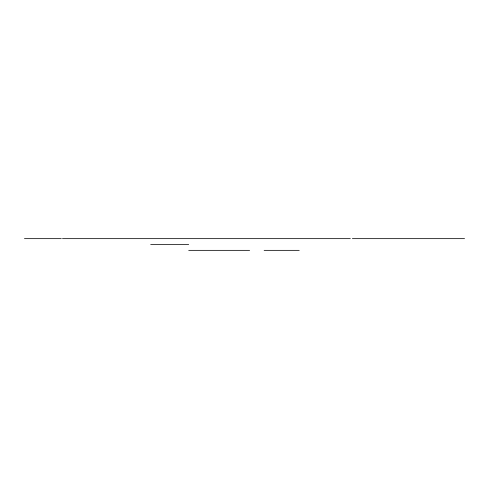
<?xml version="1.0" encoding="UTF-8"?>
<svg xmlns="http://www.w3.org/2000/svg" width="489" height="489" viewBox="0 0 489 489"><rect width="100%" height="100%" fill="white"/><g stroke="black" fill="none" stroke-linecap="round" stroke-linejoin="round"><path stroke-width="0.73" d="M24.45 238.65L61.302 238.65M62.47 238.65L350.326 238.65M352.38 238.65L464.55 238.65M150.679 244.5L188.705 244.5M188.705 250.35L249.616 250.35M264.133 250.35L299.231 250.35"/></g></svg>
